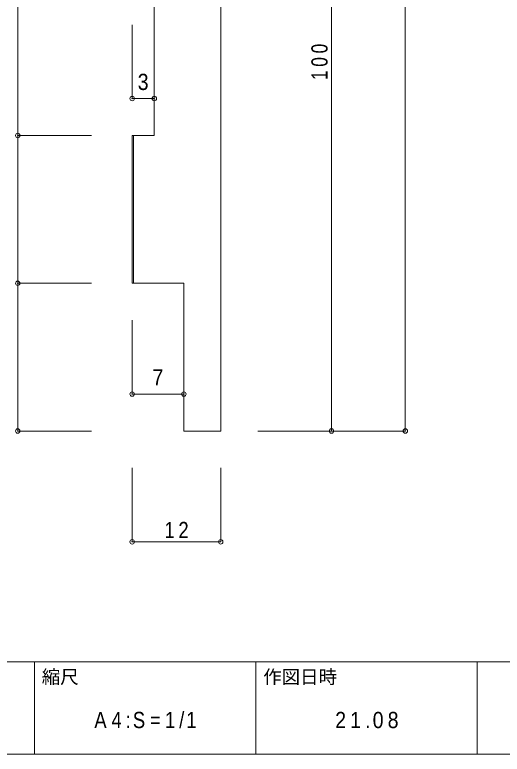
# Model space of a CAD drawing. Units: millimetres at full size, sheet at 1:1; details may follow other scales. Extents: x -141 to 141, y -98 to 98.
# Drawn here: x -21.6 to 44.4, y -97.5 to 2.6 of the extents above; entities that cross this region are included whole.
import ezdxf
from ezdxf.enums import TextEntityAlignment as Align

# ---------------------------------------------------------------- set-up
doc = ezdxf.new("R2010")
doc.units = ezdxf.units.MM
doc.header["$PDMODE"] = 32
doc.header["$PDSIZE"] = 0.6
for name, color, linetype, lineweight in [('0-0_ＫＢ製品', 2, 'Continuous', 9), ('0-3_寸法', 4, 'Continuous', 9), ('0-8_他製品', 7, 'Continuous', 9), ('F-0_図面枠', 5, 'Continuous', 9), ('F-5_F-5ﾚｲﾔ', 7, 'Continuous', 9)]:
    doc.layers.add(name, color=color, linetype=linetype, lineweight=lineweight)
doc.styles.add('HGｺﾞｼｯｸM', font='')
doc.styles.get('HGｺﾞｼｯｸM').set_extended_font_data('HGｺﾞｼｯｸM')

msp = doc.modelspace()

# ---------------------------------------------------------------- linework, layer by layer
at = {"layer": '0-0_ＫＢ製品'}
for p, q in [((6.25, -53.75), (6.25, 46.25)), ((-2.75, -13.75), (-2.75, 6.25)), ((-5.75, -13.75), (-2.75, -13.75)), ((-5.75, -33.75), (-5.75, -13.75)), ((-5.75, -33.75), (1.25, -33.75)), ((1.25, -33.75), (1.25, -53.75)), ((1.25, -53.75), (6.25, -53.75))]:
    msp.add_line(p, q, dxfattribs=at)
at = {"layer": '0-3_寸法'}
for p, q in [((31.25, 66.25), (31.25, -53.75)), ((21.25, 46.25), (21.25, -53.75)), ((-21.25, 6.25), (-21.25, -13.75)), ((-5.75, -8.75), (-5.75, 1.25)), ((-2.75, -8.75), (-2.75, 1.25)), ((-2.75, -8.75), (-5.75, -8.75)), ((-21.25, -13.75), (-11.25, -13.75)), ((-21.25, -13.75), (-21.25, -33.75)), ((-21.25, -33.75), (-11.25, -33.75)), ((-21.25, -33.75), (-21.25, -53.75)), ((-5.75, -48.75), (-5.75, -38.75)), ((1.25, -48.75), (1.25, -38.75)), ((1.25, -48.75), (-5.75, -48.75)), ((-21.25, -53.75), (-11.25, -53.75)), ((21.25, -53.75), (11.25, -53.75)), ((31.25, -53.75), (21.25, -53.75)), ((-5.75, -68.75), (-5.75, -58.75)), ((6.25, -68.75), (6.25, -58.75)), ((6.25, -68.75), (-5.75, -68.75))]:
    msp.add_line(p, q, dxfattribs=at)
for p in [(-5.75, -8.75), (-2.75, -8.75), (-21.25, -13.75), (-21.25, -33.75), (-5.75, -48.75), (1.25, -48.75), (-21.25, -53.75), (21.25, -53.75), (31.25, -53.75), (-5.75, -68.75), (6.25, -68.75)]:
    msp.add_point(p, dxfattribs=at)
at = {"layer": '0-8_他製品'}
msp.add_line((-5.55, -33.75), (-5.55, -13.75), dxfattribs=at)
at = {"layer": 'F-0_図面枠'}
for p, q in [((-141, -85), (141, -85)), ((-19, -97.5), (-19, -85)), ((11, -97.5), (11, -85)), ((41, -97.5), (41, -85)), ((141, -97.5), (-141, -97.5))]:
    msp.add_line(p, q, dxfattribs=at)

# ---------------------------------------------------------------- texts
at = {"layer": '0-3_寸法', "color": 7, "style": 'HGｺﾞｼｯｸM', "width": 0.9}
for s, p in [('3', (-5, -8.25)), ('7', (-3, -48.25))]:
    msp.add_text(s, height=2.199, dxfattribs=at).set_placement(p, align=Align.BOTTOM_LEFT)
at = {"layer": '0-3_寸法', "color": 7, "insert": (20.75, -6.25), "char_height": 2.199, "attachment_point": 7, "rotation": 90, "style": 'HGｺﾞｼｯｸM'}
msp.add_mtext('\\T1.38;\\W0.8;100', dxfattribs=at)
at = {"layer": '0-3_寸法', "color": 7, "insert": (-1.375, -68.25), "char_height": 2.199, "attachment_point": 7, "style": 'HGｺﾞｼｯｸM'}
msp.add_mtext('\\T1.36;\\W0.85;12', dxfattribs=at)
at = {"layer": 'F-5_F-5ﾚｲﾔ', "style": 'HGｺﾞｼｯｸM'}
for s, p in [('縮尺', (-18, -88.5)), ('作図日時', (12, -88.5))]:
    msp.add_text(s, height=1.833, dxfattribs=at).set_placement(p, align=Align.BOTTOM_LEFT)
at = {"layer": 'F-5_F-5ﾚｲﾔ', "char_height": 2.199, "attachment_point": 7, "style": 'HGｺﾞｼｯｸM'}
for s, insert in [('\\T1.39;\\W0.85;A4:S=1/1', (-10.875, -94)), ('\\T1.38;\\W0.9;21.08', (21.75, -94))]:
    msp.add_mtext(s, dxfattribs=dict(at, insert=insert))

doc.saveas('drawing.dxf')
